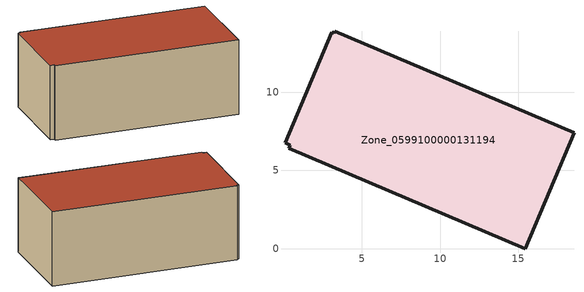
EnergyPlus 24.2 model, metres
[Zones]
Zone_0599100000131194
 floor ground (C_G): 3.26,13.89 18.56,7.41 15.45,0 0.33,6.41 0.41,6.62 0.09,6.76 3.07,13.83 3.21,13.78 z0
 wall outside (C_F): 3.21,13.78 3.07,13.83 0.09,6.76 0.41,6.62 0.33,6.41 15.45,0 18.56,7.41 3.26,13.89 3.21,13.78 z0:6.73
 roof outside (C_R): 18.56,7.41 3.26,13.89 3.21,13.78 3.07,13.83 0.09,6.76 0.41,6.62 0.33,6.41 15.45,0 z6.73
[BUILDING]
Pand.0599100000131194: North Axis=0; Terrain=City; Loads Convergence Tolerance Value=0.04; Temperature Convergence Tolerance Value=0.4; Solar Distribution=FullExterior; Maximum Number of Warmup Days=25; Minimum Number of Warmup Days=1
[Site:Location]
Rotterdam.The.Hague.AP_ZH_NLD Design_Conditions: Latitude=51.96; Longitude=4.45; Time Zone=1; Elevation=-4.5
[SITE:GROUNDTEMPERATURE:BUILDINGSURFACE]
18, 18, 18, 18, 18, 18, 18, 18, 18, 18, 18, 18
[MATERIAL] Thermal Absorptance=0.9; Solar Absorptance=0.7; Visible Absorptance=0.7
Name | Roughness | Thickness | Conductivity | Density | Specific Heat
G.D.1975-1991 | MediumSmooth | 0.15 | 0.288461 | 540 | 1210
F.D.1975-1991 | Rough | 0.3 | 0.230769 | 1920 | 840
R.D.1975-1991 | MediumRough | 0.2 | 0.153846 | 1500 | 1000
[CONSTRUCTION]
C_G: G.D.1975-1991
C_F: F.D.1975-1991
C_R: R.D.1975-1991
[ZONE]
Zone_0599100000131194: Type=1; Multiplier=1; Ceiling Height=Autocalculate; Volume=Autocalculate; Floor Area=autocalculate; Part of Total Floor Area=Yes
[ZONEINFILTRATION:DESIGNFLOWRATE]
Infil_Zone_0599100000131194: Zone or ZoneList or Space or SpaceList=Zone_0599100000131194; Schedule=AlwaysOn; Design Flow Rate Calculation Method=Flow/Area; Flow Rate per Floor Area=0.0042; Constant Term Coefficient=1; Temperature Term Coefficient=0; Velocity Term Coefficient=0; Velocity Squared Term Coefficient=0
[HVACTEMPLATE:ZONE:IDEALLOADSAIRSYSTEM]
Zone_0599100000131194: Maximum Heating Supply Air Temperature=50; Minimum Cooling Supply Air Temperature=13; Maximum Heating Supply Air Humidity Ratio=0.0156; Minimum Cooling Supply Air Humidity Ratio=0.0077; Heating Limit=NoLimit; Cooling Limit=NoLimit; Dehumidification Control Type=ConstantSensibleHeatRatio; Cooling Sensible Heat Ratio=0.7; Dehumidification Setpoint=60; Humidification Control Type=None; Humidification Setpoint=30; Outdoor Air Method=None; Outdoor Air Flow Rate per Person=0.00944; Outdoor Air Flow Rate per Zone Floor Area=0; Outdoor Air Flow Rate per Zone=0; Demand Controlled Ventilation Type=None; Outdoor Air Economizer Type=NoEconomizer; Heat Recovery Type=None; Sensible Heat Recovery Effectiveness=0.7; Latent Heat Recovery Effectiveness=0.65
[ZONECONTROL:THERMOSTAT]
ThermostatControl_Zone_0599100000131194: Zone or ZoneList=Zone_0599100000131194; Control Type Schedule=DualSetpointControlType; Control 1=Thermostat_Zone_0599100000131194; Temperature Difference Between Cutout And Setpoint=0
[THERMOSTATSETPOINT:DUALSETPOINT]
Thermostat_Zone_0599100000131194: Heating Setpoint Temperature Schedule=HeatingSetpoint_Zone_0599100000131194; Cooling Setpoint Temperature Schedule=CoolingSetpoint_Zone_0599100000131194
[SCHEDULE:COMPACT]
HeatingSetpoint_Zone_0599100000131194: Through: 12/31, For: AllDays, Until: 24:00, 21
CoolingSetpoint_Zone_0599100000131194: Through: 12/31, For: AllDays, Until: 24:00, 24
DualSetpointControlType: Through: 12/31, For: AllDays, Until: 24:00, 4
AlwaysOn: Through: 12/31, For: AllDays, Until: 24:00, 1
